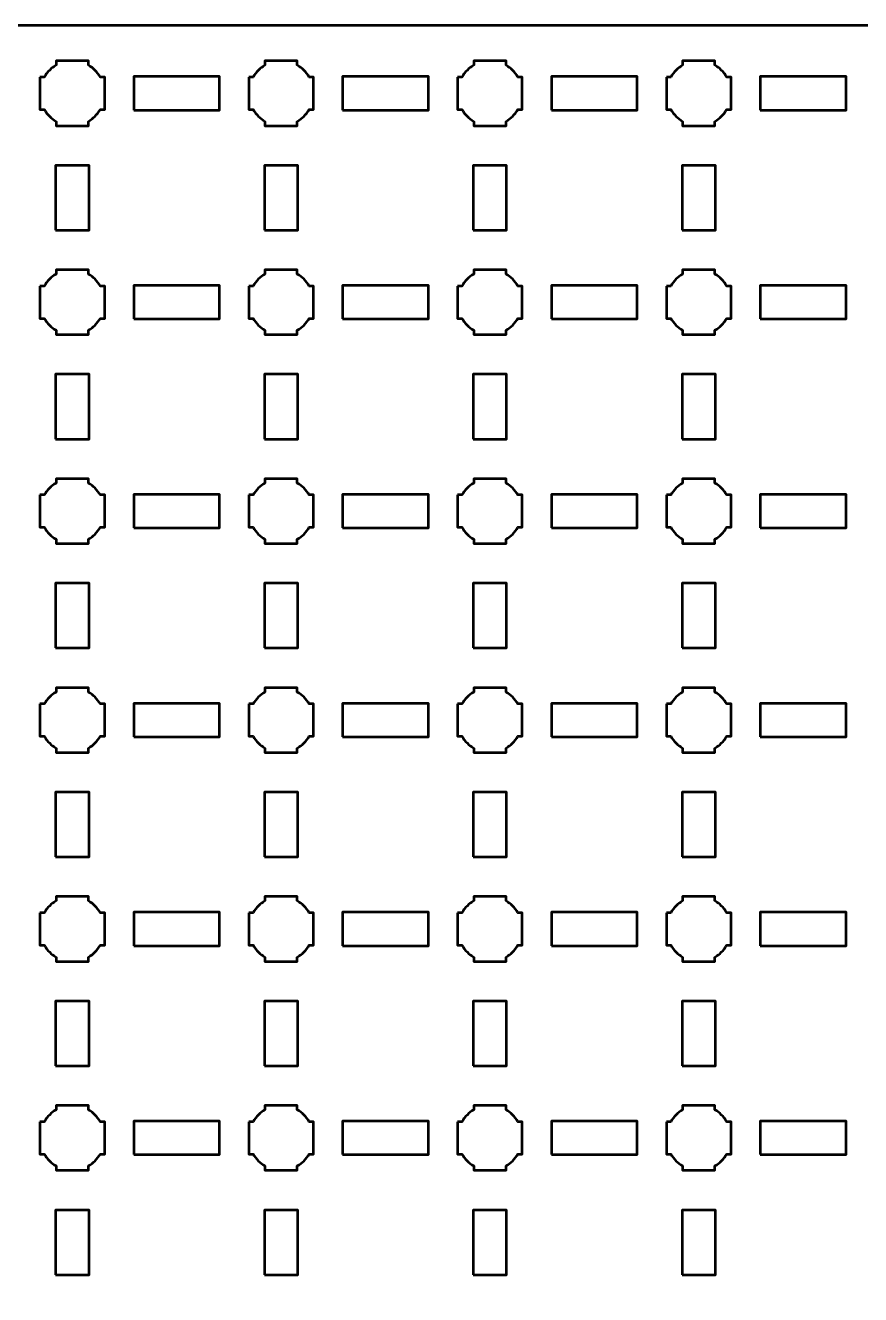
# Model space of a CAD drawing. Header units: centimetres. Extents: x -40.1 to 19.1, y -39.5 to 9.8.
# Drawn here: x -3.95 to 4.05, y -2.35 to 9.8 of the extents above; entities that cross this region are included whole.
import ezdxf

# ---------------------------------------------------------------- set-up
doc = ezdxf.new("R2010")
doc.units = ezdxf.units.CM
doc.header["$MEASUREMENT"] = 0
doc.layers.add('Layer 1', color=7, linetype='Continuous')

msp = doc.modelspace()

# ---------------------------------------------------------------- linework, layer by layer
at = {"layer": 'Layer 1', "color": 250, "lineweight": 53}
for points in [[(-2.91094, 8.99), (-2.08906, 8.99), (-2.08906, 9.31), (-2.91094, 9.31), (-2.91094, 8.99)], [(-0.91094, 8.99), (-0.08906, 8.99), (-0.08906, 9.31), (-0.91094, 9.31), (-0.91094, 8.99)], [(1.08906, 8.99), (1.91094, 8.99), (1.91094, 9.31), (1.08906, 9.31), (1.08906, 8.99)], [(3.08906, 8.99), (3.91094, 8.99), (3.91094, 9.31), (3.08906, 9.31), (3.08906, 8.99)], [(-3.66, 7.84), (-3.34, 7.84), (-3.34, 8.46), (-3.66, 8.46), (-3.66, 7.84)], [(-1.66, 7.84), (-1.34, 7.84), (-1.34, 8.46), (-1.66, 8.46), (-1.66, 7.84)], [(0.34, 7.84), (0.66, 7.84), (0.66, 8.46), (0.34, 8.46), (0.34, 7.84)], [(2.34, 7.84), (2.66, 7.84), (2.66, 8.46), (2.34, 8.46), (2.34, 7.84)], [(-2.91094, 6.99), (-2.08906, 6.99), (-2.08906, 7.31), (-2.91094, 7.31), (-2.91094, 6.99)], [(-0.91094, 6.99), (-0.08906, 6.99), (-0.08906, 7.31), (-0.91094, 7.31), (-0.91094, 6.99)], [(1.08906, 6.99), (1.91094, 6.99), (1.91094, 7.31), (1.08906, 7.31), (1.08906, 6.99)], [(3.08906, 6.99), (3.91094, 6.99), (3.91094, 7.31), (3.08906, 7.31), (3.08906, 6.99)], [(-3.66, 5.84), (-3.34, 5.84), (-3.34, 6.46), (-3.66, 6.46), (-3.66, 5.84)], [(-1.66, 5.84), (-1.34, 5.84), (-1.34, 6.46), (-1.66, 6.46), (-1.66, 5.84)], [(0.34, 5.84), (0.66, 5.84), (0.66, 6.46), (0.34, 6.46), (0.34, 5.84)], [(2.34, 5.84), (2.66, 5.84), (2.66, 6.46), (2.34, 6.46), (2.34, 5.84)], [(-2.91094, 4.99), (-2.08906, 4.99), (-2.08906, 5.31), (-2.91094, 5.31), (-2.91094, 4.99)], [(-0.91094, 4.99), (-0.08906, 4.99), (-0.08906, 5.31), (-0.91094, 5.31), (-0.91094, 4.99)], [(1.08906, 4.99), (1.91094, 4.99), (1.91094, 5.31), (1.08906, 5.31), (1.08906, 4.99)], [(3.08906, 4.99), (3.91094, 4.99), (3.91094, 5.31), (3.08906, 5.31), (3.08906, 4.99)], [(-3.66, 3.84), (-3.34, 3.84), (-3.34, 4.46), (-3.66, 4.46), (-3.66, 3.84)], [(-1.66, 3.84), (-1.34, 3.84), (-1.34, 4.46), (-1.66, 4.46), (-1.66, 3.84)], [(0.34, 3.84), (0.66, 3.84), (0.66, 4.46), (0.34, 4.46), (0.34, 3.84)], [(2.34, 3.84), (2.66, 3.84), (2.66, 4.46), (2.34, 4.46), (2.34, 3.84)], [(-2.91094, 2.99), (-2.08906, 2.99), (-2.08906, 3.31), (-2.91094, 3.31), (-2.91094, 2.99)], [(-0.91094, 2.99), (-0.08906, 2.99), (-0.08906, 3.31), (-0.91094, 3.31), (-0.91094, 2.99)], [(1.08906, 2.99), (1.91094, 2.99), (1.91094, 3.31), (1.08906, 3.31), (1.08906, 2.99)], [(3.08906, 2.99), (3.91094, 2.99), (3.91094, 3.31), (3.08906, 3.31), (3.08906, 2.99)], [(-3.66, 1.84), (-3.34, 1.84), (-3.34, 2.46), (-3.66, 2.46), (-3.66, 1.84)], [(-1.66, 1.84), (-1.34, 1.84), (-1.34, 2.46), (-1.66, 2.46), (-1.66, 1.84)], [(0.34, 1.84), (0.66, 1.84), (0.66, 2.46), (0.34, 2.46), (0.34, 1.84)], [(2.34, 1.84), (2.66, 1.84), (2.66, 2.46), (2.34, 2.46), (2.34, 1.84)], [(-2.91094, 0.99), (-2.08906, 0.99), (-2.08906, 1.31), (-2.91094, 1.31), (-2.91094, 0.99)], [(-0.91094, 0.99), (-0.08906, 0.99), (-0.08906, 1.31), (-0.91094, 1.31), (-0.91094, 0.99)], [(1.08906, 0.99), (1.91094, 0.99), (1.91094, 1.31), (1.08906, 1.31), (1.08906, 0.99)], [(3.08906, 0.99), (3.91094, 0.99), (3.91094, 1.31), (3.08906, 1.31), (3.08906, 0.99)], [(-3.66, -0.16), (-3.34, -0.16), (-3.34, 0.46), (-3.66, 0.46), (-3.66, -0.16)], [(-1.66, -0.16), (-1.34, -0.16), (-1.34, 0.46), (-1.66, 0.46), (-1.66, -0.16)], [(0.34, -0.16), (0.66, -0.16), (0.66, 0.46), (0.34, 0.46), (0.34, -0.16)], [(2.34, -0.16), (2.66, -0.16), (2.66, 0.46), (2.34, 0.46), (2.34, -0.16)], [(-2.91094, -1.01), (-2.08906, -1.01), (-2.08906, -0.69), (-2.91094, -0.69), (-2.91094, -1.01)], [(-0.91094, -1.01), (-0.08906, -1.01), (-0.08906, -0.69), (-0.91094, -0.69), (-0.91094, -1.01)], [(1.08906, -1.01), (1.91094, -1.01), (1.91094, -0.69), (1.08906, -0.69), (1.08906, -1.01)], [(3.08906, -1.01), (3.91094, -1.01), (3.91094, -0.69), (3.08906, -0.69), (3.08906, -1.01)], [(-3.66, -2.16), (-3.34, -2.16), (-3.34, -1.54), (-3.66, -1.54), (-3.66, -2.16)], [(-1.66, -2.16), (-1.34, -2.16), (-1.34, -1.54), (-1.66, -1.54), (-1.66, -2.16)], [(0.34, -2.16), (0.66, -2.16), (0.66, -1.54), (0.34, -1.54), (0.34, -2.16)], [(2.34, -2.16), (2.66, -2.16), (2.66, -1.54), (2.34, -1.54), (2.34, -2.16)]]:
    msp.add_lwpolyline(points, close=True, dxfattribs=at)
msp.add_open_spline([(-40.15, -39), (-40.15, -39), (-40.15, 9.3), (-40.15, 9.3), (-40.15, 9.3), (-40.15, 9.57609), (-39.92609, 9.8), (-39.65, 9.8), (-39.65, 9.8), (-39.65, 9.8), (18.65, 9.8), (18.65, 9.8), (18.65, 9.8), (18.92609, 9.8), (19.15, 9.57609), (19.15, 9.3), (19.15, 9.3), (19.15, 9.3), (19.15, -39), (19.15, -39), (19.15, -39), (19.15, -39.27609), (18.92609, -39.5), (18.65, -39.5), (18.65, -39.5), (18.65, -39.5), (-39.65, -39.5), (-39.65, -39.5), (-39.65, -39.5), (-39.92609, -39.5), (-40.15, -39.27609), (-40.15, -39)], degree=3, knots=[0, 0, 0, 0, 0.125, 0.125, 0.125, 0.125, 0.25, 0.25, 0.25, 0.25, 0.375, 0.375, 0.375, 0.375, 0.5, 0.5, 0.5, 0.5, 0.625, 0.625, 0.625, 0.625, 0.75, 0.75, 0.75, 0.75, 0.875, 0.875, 0.875, 0.875, 1, 1, 1, 1], dxfattribs=at)
at = {"layer": 'Layer 1', "lineweight": 53}
for points in [[(-3.81, 9.305), (-3.81, 9.305), (-3.76851, 9.305), (-3.76851, 9.305), (-3.76851, 9.305), (-3.74128, 9.35205), (-3.70205, 9.39128), (-3.655, 9.41851), (-3.655, 9.41851), (-3.655, 9.41851), (-3.655, 9.46), (-3.655, 9.46), (-3.655, 9.46), (-3.655, 9.46), (-3.5, 9.46), (-3.5, 9.46), (-3.5, 9.46), (-3.5, 9.46), (-3.345, 9.46), (-3.345, 9.46), (-3.345, 9.46), (-3.345, 9.46), (-3.345, 9.41851), (-3.345, 9.41851), (-3.345, 9.41851), (-3.29795, 9.39128), (-3.25872, 9.35205), (-3.23149, 9.305), (-3.23149, 9.305), (-3.23149, 9.305), (-3.19, 9.305), (-3.19, 9.305), (-3.19, 9.305), (-3.19, 9.305), (-3.19, 9.15), (-3.19, 9.15), (-3.19, 9.15), (-3.19, 9.15), (-3.19, 8.995), (-3.19, 8.995), (-3.19, 8.995), (-3.19, 8.995), (-3.23149, 8.995), (-3.23149, 8.995), (-3.23149, 8.995), (-3.25872, 8.94795), (-3.29795, 8.90872), (-3.345, 8.88149), (-3.345, 8.88149), (-3.345, 8.88149), (-3.345, 8.84), (-3.345, 8.84), (-3.345, 8.84), (-3.345, 8.84), (-3.5, 8.84), (-3.5, 8.84), (-3.5, 8.84), (-3.5, 8.84), (-3.655, 8.84), (-3.655, 8.84), (-3.655, 8.84), (-3.655, 8.84), (-3.655, 8.88149), (-3.655, 8.88149), (-3.655, 8.88149), (-3.70205, 8.90872), (-3.74128, 8.94795), (-3.76851, 8.995), (-3.76851, 8.995), (-3.76851, 8.995), (-3.81, 8.995), (-3.81, 8.995), (-3.81, 8.995), (-3.81, 8.995), (-3.81, 9.15), (-3.81, 9.15), (-3.81, 9.15), (-3.81, 9.15), (-3.81, 9.305), (-3.81, 9.305)], [(-1.81, 9.305), (-1.81, 9.305), (-1.76851, 9.305), (-1.76851, 9.305), (-1.76851, 9.305), (-1.74128, 9.35205), (-1.70205, 9.39128), (-1.655, 9.41851), (-1.655, 9.41851), (-1.655, 9.41851), (-1.655, 9.46), (-1.655, 9.46), (-1.655, 9.46), (-1.655, 9.46), (-1.5, 9.46), (-1.5, 9.46), (-1.5, 9.46), (-1.5, 9.46), (-1.345, 9.46), (-1.345, 9.46), (-1.345, 9.46), (-1.345, 9.46), (-1.345, 9.41851), (-1.345, 9.41851), (-1.345, 9.41851), (-1.29795, 9.39128), (-1.25872, 9.35205), (-1.23149, 9.305), (-1.23149, 9.305), (-1.23149, 9.305), (-1.19, 9.305), (-1.19, 9.305), (-1.19, 9.305), (-1.19, 9.305), (-1.19, 9.15), (-1.19, 9.15), (-1.19, 9.15), (-1.19, 9.15), (-1.19, 8.995), (-1.19, 8.995), (-1.19, 8.995), (-1.19, 8.995), (-1.23149, 8.995), (-1.23149, 8.995), (-1.23149, 8.995), (-1.25872, 8.94795), (-1.29795, 8.90872), (-1.345, 8.88149), (-1.345, 8.88149), (-1.345, 8.88149), (-1.345, 8.84), (-1.345, 8.84), (-1.345, 8.84), (-1.345, 8.84), (-1.5, 8.84), (-1.5, 8.84), (-1.5, 8.84), (-1.5, 8.84), (-1.655, 8.84), (-1.655, 8.84), (-1.655, 8.84), (-1.655, 8.84), (-1.655, 8.88149), (-1.655, 8.88149), (-1.655, 8.88149), (-1.70205, 8.90872), (-1.74128, 8.94795), (-1.76851, 8.995), (-1.76851, 8.995), (-1.76851, 8.995), (-1.81, 8.995), (-1.81, 8.995), (-1.81, 8.995), (-1.81, 8.995), (-1.81, 9.15), (-1.81, 9.15), (-1.81, 9.15), (-1.81, 9.15), (-1.81, 9.305), (-1.81, 9.305)], [(0.19, 9.305), (0.19, 9.305), (0.23149, 9.305), (0.23149, 9.305), (0.23149, 9.305), (0.25872, 9.35205), (0.29795, 9.39128), (0.345, 9.41851), (0.345, 9.41851), (0.345, 9.41851), (0.345, 9.46), (0.345, 9.46), (0.345, 9.46), (0.345, 9.46), (0.5, 9.46), (0.5, 9.46), (0.5, 9.46), (0.5, 9.46), (0.655, 9.46), (0.655, 9.46), (0.655, 9.46), (0.655, 9.46), (0.655, 9.41851), (0.655, 9.41851), (0.655, 9.41851), (0.70205, 9.39128), (0.74128, 9.35205), (0.76851, 9.305), (0.76851, 9.305), (0.76851, 9.305), (0.81, 9.305), (0.81, 9.305), (0.81, 9.305), (0.81, 9.305), (0.81, 9.15), (0.81, 9.15), (0.81, 9.15), (0.81, 9.15), (0.81, 8.995), (0.81, 8.995), (0.81, 8.995), (0.81, 8.995), (0.76851, 8.995), (0.76851, 8.995), (0.76851, 8.995), (0.74128, 8.94795), (0.70205, 8.90872), (0.655, 8.88149), (0.655, 8.88149), (0.655, 8.88149), (0.655, 8.84), (0.655, 8.84), (0.655, 8.84), (0.655, 8.84), (0.5, 8.84), (0.5, 8.84), (0.5, 8.84), (0.5, 8.84), (0.345, 8.84), (0.345, 8.84), (0.345, 8.84), (0.345, 8.84), (0.345, 8.88149), (0.345, 8.88149), (0.345, 8.88149), (0.29795, 8.90872), (0.25872, 8.94795), (0.23149, 8.995), (0.23149, 8.995), (0.23149, 8.995), (0.19, 8.995), (0.19, 8.995), (0.19, 8.995), (0.19, 8.995), (0.19, 9.15), (0.19, 9.15), (0.19, 9.15), (0.19, 9.15), (0.19, 9.305), (0.19, 9.305)], [(2.19, 9.305), (2.19, 9.305), (2.23149, 9.305), (2.23149, 9.305), (2.23149, 9.305), (2.25872, 9.35205), (2.29795, 9.39128), (2.345, 9.41851), (2.345, 9.41851), (2.345, 9.41851), (2.345, 9.46), (2.345, 9.46), (2.345, 9.46), (2.345, 9.46), (2.5, 9.46), (2.5, 9.46), (2.5, 9.46), (2.5, 9.46), (2.655, 9.46), (2.655, 9.46), (2.655, 9.46), (2.655, 9.46), (2.655, 9.41851), (2.655, 9.41851), (2.655, 9.41851), (2.70205, 9.39128), (2.74128, 9.35205), (2.76851, 9.305), (2.76851, 9.305), (2.76851, 9.305), (2.81, 9.305), (2.81, 9.305), (2.81, 9.305), (2.81, 9.305), (2.81, 9.15), (2.81, 9.15), (2.81, 9.15), (2.81, 9.15), (2.81, 8.995), (2.81, 8.995), (2.81, 8.995), (2.81, 8.995), (2.76851, 8.995), (2.76851, 8.995), (2.76851, 8.995), (2.74128, 8.94795), (2.70205, 8.90872), (2.655, 8.88149), (2.655, 8.88149), (2.655, 8.88149), (2.655, 8.84), (2.655, 8.84), (2.655, 8.84), (2.655, 8.84), (2.5, 8.84), (2.5, 8.84), (2.5, 8.84), (2.5, 8.84), (2.345, 8.84), (2.345, 8.84), (2.345, 8.84), (2.345, 8.84), (2.345, 8.88149), (2.345, 8.88149), (2.345, 8.88149), (2.29795, 8.90872), (2.25872, 8.94795), (2.23149, 8.995), (2.23149, 8.995), (2.23149, 8.995), (2.19, 8.995), (2.19, 8.995), (2.19, 8.995), (2.19, 8.995), (2.19, 9.15), (2.19, 9.15), (2.19, 9.15), (2.19, 9.15), (2.19, 9.305), (2.19, 9.305)], [(-3.81, 7.305), (-3.81, 7.305), (-3.76851, 7.305), (-3.76851, 7.305), (-3.76851, 7.305), (-3.74128, 7.35205), (-3.70205, 7.39128), (-3.655, 7.41851), (-3.655, 7.41851), (-3.655, 7.41851), (-3.655, 7.46), (-3.655, 7.46), (-3.655, 7.46), (-3.655, 7.46), (-3.5, 7.46), (-3.5, 7.46), (-3.5, 7.46), (-3.5, 7.46), (-3.345, 7.46), (-3.345, 7.46), (-3.345, 7.46), (-3.345, 7.46), (-3.345, 7.41851), (-3.345, 7.41851), (-3.345, 7.41851), (-3.29795, 7.39128), (-3.25872, 7.35205), (-3.23149, 7.305), (-3.23149, 7.305), (-3.23149, 7.305), (-3.19, 7.305), (-3.19, 7.305), (-3.19, 7.305), (-3.19, 7.305), (-3.19, 7.15), (-3.19, 7.15), (-3.19, 7.15), (-3.19, 7.15), (-3.19, 6.995), (-3.19, 6.995), (-3.19, 6.995), (-3.19, 6.995), (-3.23149, 6.995), (-3.23149, 6.995), (-3.23149, 6.995), (-3.25872, 6.94795), (-3.29795, 6.90872), (-3.345, 6.88149), (-3.345, 6.88149), (-3.345, 6.88149), (-3.345, 6.84), (-3.345, 6.84), (-3.345, 6.84), (-3.345, 6.84), (-3.5, 6.84), (-3.5, 6.84), (-3.5, 6.84), (-3.5, 6.84), (-3.655, 6.84), (-3.655, 6.84), (-3.655, 6.84), (-3.655, 6.84), (-3.655, 6.88149), (-3.655, 6.88149), (-3.655, 6.88149), (-3.70205, 6.90872), (-3.74128, 6.94795), (-3.76851, 6.995), (-3.76851, 6.995), (-3.76851, 6.995), (-3.81, 6.995), (-3.81, 6.995), (-3.81, 6.995), (-3.81, 6.995), (-3.81, 7.15), (-3.81, 7.15), (-3.81, 7.15), (-3.81, 7.15), (-3.81, 7.305), (-3.81, 7.305)], [(-1.81, 7.305), (-1.81, 7.305), (-1.76851, 7.305), (-1.76851, 7.305), (-1.76851, 7.305), (-1.74128, 7.35205), (-1.70205, 7.39128), (-1.655, 7.41851), (-1.655, 7.41851), (-1.655, 7.41851), (-1.655, 7.46), (-1.655, 7.46), (-1.655, 7.46), (-1.655, 7.46), (-1.5, 7.46), (-1.5, 7.46), (-1.5, 7.46), (-1.5, 7.46), (-1.345, 7.46), (-1.345, 7.46), (-1.345, 7.46), (-1.345, 7.46), (-1.345, 7.41851), (-1.345, 7.41851), (-1.345, 7.41851), (-1.29795, 7.39128), (-1.25872, 7.35205), (-1.23149, 7.305), (-1.23149, 7.305), (-1.23149, 7.305), (-1.19, 7.305), (-1.19, 7.305), (-1.19, 7.305), (-1.19, 7.305), (-1.19, 7.15), (-1.19, 7.15), (-1.19, 7.15), (-1.19, 7.15), (-1.19, 6.995), (-1.19, 6.995), (-1.19, 6.995), (-1.19, 6.995), (-1.23149, 6.995), (-1.23149, 6.995), (-1.23149, 6.995), (-1.25872, 6.94795), (-1.29795, 6.90872), (-1.345, 6.88149), (-1.345, 6.88149), (-1.345, 6.88149), (-1.345, 6.84), (-1.345, 6.84), (-1.345, 6.84), (-1.345, 6.84), (-1.5, 6.84), (-1.5, 6.84), (-1.5, 6.84), (-1.5, 6.84), (-1.655, 6.84), (-1.655, 6.84), (-1.655, 6.84), (-1.655, 6.84), (-1.655, 6.88149), (-1.655, 6.88149), (-1.655, 6.88149), (-1.70205, 6.90872), (-1.74128, 6.94795), (-1.76851, 6.995), (-1.76851, 6.995), (-1.76851, 6.995), (-1.81, 6.995), (-1.81, 6.995), (-1.81, 6.995), (-1.81, 6.995), (-1.81, 7.15), (-1.81, 7.15), (-1.81, 7.15), (-1.81, 7.15), (-1.81, 7.305), (-1.81, 7.305)], [(0.19, 7.305), (0.19, 7.305), (0.23149, 7.305), (0.23149, 7.305), (0.23149, 7.305), (0.25872, 7.35205), (0.29795, 7.39128), (0.345, 7.41851), (0.345, 7.41851), (0.345, 7.41851), (0.345, 7.46), (0.345, 7.46), (0.345, 7.46), (0.345, 7.46), (0.5, 7.46), (0.5, 7.46), (0.5, 7.46), (0.5, 7.46), (0.655, 7.46), (0.655, 7.46), (0.655, 7.46), (0.655, 7.46), (0.655, 7.41851), (0.655, 7.41851), (0.655, 7.41851), (0.70205, 7.39128), (0.74128, 7.35205), (0.76851, 7.305), (0.76851, 7.305), (0.76851, 7.305), (0.81, 7.305), (0.81, 7.305), (0.81, 7.305), (0.81, 7.305), (0.81, 7.15), (0.81, 7.15), (0.81, 7.15), (0.81, 7.15), (0.81, 6.995), (0.81, 6.995), (0.81, 6.995), (0.81, 6.995), (0.76851, 6.995), (0.76851, 6.995), (0.76851, 6.995), (0.74128, 6.94795), (0.70205, 6.90872), (0.655, 6.88149), (0.655, 6.88149), (0.655, 6.88149), (0.655, 6.84), (0.655, 6.84), (0.655, 6.84), (0.655, 6.84), (0.5, 6.84), (0.5, 6.84), (0.5, 6.84), (0.5, 6.84), (0.345, 6.84), (0.345, 6.84), (0.345, 6.84), (0.345, 6.84), (0.345, 6.88149), (0.345, 6.88149), (0.345, 6.88149), (0.29795, 6.90872), (0.25872, 6.94795), (0.23149, 6.995), (0.23149, 6.995), (0.23149, 6.995), (0.19, 6.995), (0.19, 6.995), (0.19, 6.995), (0.19, 6.995), (0.19, 7.15), (0.19, 7.15), (0.19, 7.15), (0.19, 7.15), (0.19, 7.305), (0.19, 7.305)], [(2.19, 7.305), (2.19, 7.305), (2.23149, 7.305), (2.23149, 7.305), (2.23149, 7.305), (2.25872, 7.35205), (2.29795, 7.39128), (2.345, 7.41851), (2.345, 7.41851), (2.345, 7.41851), (2.345, 7.46), (2.345, 7.46), (2.345, 7.46), (2.345, 7.46), (2.5, 7.46), (2.5, 7.46), (2.5, 7.46), (2.5, 7.46), (2.655, 7.46), (2.655, 7.46), (2.655, 7.46), (2.655, 7.46), (2.655, 7.41851), (2.655, 7.41851), (2.655, 7.41851), (2.70205, 7.39128), (2.74128, 7.35205), (2.76851, 7.305), (2.76851, 7.305), (2.76851, 7.305), (2.81, 7.305), (2.81, 7.305), (2.81, 7.305), (2.81, 7.305), (2.81, 7.15), (2.81, 7.15), (2.81, 7.15), (2.81, 7.15), (2.81, 6.995), (2.81, 6.995), (2.81, 6.995), (2.81, 6.995), (2.76851, 6.995), (2.76851, 6.995), (2.76851, 6.995), (2.74128, 6.94795), (2.70205, 6.90872), (2.655, 6.88149), (2.655, 6.88149), (2.655, 6.88149), (2.655, 6.84), (2.655, 6.84), (2.655, 6.84), (2.655, 6.84), (2.5, 6.84), (2.5, 6.84), (2.5, 6.84), (2.5, 6.84), (2.345, 6.84), (2.345, 6.84), (2.345, 6.84), (2.345, 6.84), (2.345, 6.88149), (2.345, 6.88149), (2.345, 6.88149), (2.29795, 6.90872), (2.25872, 6.94795), (2.23149, 6.995), (2.23149, 6.995), (2.23149, 6.995), (2.19, 6.995), (2.19, 6.995), (2.19, 6.995), (2.19, 6.995), (2.19, 7.15), (2.19, 7.15), (2.19, 7.15), (2.19, 7.15), (2.19, 7.305), (2.19, 7.305)], [(-3.81, 5.305), (-3.81, 5.305), (-3.76851, 5.305), (-3.76851, 5.305), (-3.76851, 5.305), (-3.74128, 5.35205), (-3.70205, 5.39128), (-3.655, 5.41851), (-3.655, 5.41851), (-3.655, 5.41851), (-3.655, 5.46), (-3.655, 5.46), (-3.655, 5.46), (-3.655, 5.46), (-3.5, 5.46), (-3.5, 5.46), (-3.5, 5.46), (-3.5, 5.46), (-3.345, 5.46), (-3.345, 5.46), (-3.345, 5.46), (-3.345, 5.46), (-3.345, 5.41851), (-3.345, 5.41851), (-3.345, 5.41851), (-3.29795, 5.39128), (-3.25872, 5.35205), (-3.23149, 5.305), (-3.23149, 5.305), (-3.23149, 5.305), (-3.19, 5.305), (-3.19, 5.305), (-3.19, 5.305), (-3.19, 5.305), (-3.19, 5.15), (-3.19, 5.15), (-3.19, 5.15), (-3.19, 5.15), (-3.19, 4.995), (-3.19, 4.995), (-3.19, 4.995), (-3.19, 4.995), (-3.23149, 4.995), (-3.23149, 4.995), (-3.23149, 4.995), (-3.25872, 4.94795), (-3.29795, 4.90872), (-3.345, 4.88149), (-3.345, 4.88149), (-3.345, 4.88149), (-3.345, 4.84), (-3.345, 4.84), (-3.345, 4.84), (-3.345, 4.84), (-3.5, 4.84), (-3.5, 4.84), (-3.5, 4.84), (-3.5, 4.84), (-3.655, 4.84), (-3.655, 4.84), (-3.655, 4.84), (-3.655, 4.84), (-3.655, 4.88149), (-3.655, 4.88149), (-3.655, 4.88149), (-3.70205, 4.90872), (-3.74128, 4.94795), (-3.76851, 4.995), (-3.76851, 4.995), (-3.76851, 4.995), (-3.81, 4.995), (-3.81, 4.995), (-3.81, 4.995), (-3.81, 4.995), (-3.81, 5.15), (-3.81, 5.15), (-3.81, 5.15), (-3.81, 5.15), (-3.81, 5.305), (-3.81, 5.305)], [(-1.81, 5.305), (-1.81, 5.305), (-1.76851, 5.305), (-1.76851, 5.305), (-1.76851, 5.305), (-1.74128, 5.35205), (-1.70205, 5.39128), (-1.655, 5.41851), (-1.655, 5.41851), (-1.655, 5.41851), (-1.655, 5.46), (-1.655, 5.46), (-1.655, 5.46), (-1.655, 5.46), (-1.5, 5.46), (-1.5, 5.46), (-1.5, 5.46), (-1.5, 5.46), (-1.345, 5.46), (-1.345, 5.46), (-1.345, 5.46), (-1.345, 5.46), (-1.345, 5.41851), (-1.345, 5.41851), (-1.345, 5.41851), (-1.29795, 5.39128), (-1.25872, 5.35205), (-1.23149, 5.305), (-1.23149, 5.305), (-1.23149, 5.305), (-1.19, 5.305), (-1.19, 5.305), (-1.19, 5.305), (-1.19, 5.305), (-1.19, 5.15), (-1.19, 5.15), (-1.19, 5.15), (-1.19, 5.15), (-1.19, 4.995), (-1.19, 4.995), (-1.19, 4.995), (-1.19, 4.995), (-1.23149, 4.995), (-1.23149, 4.995), (-1.23149, 4.995), (-1.25872, 4.94795), (-1.29795, 4.90872), (-1.345, 4.88149), (-1.345, 4.88149), (-1.345, 4.88149), (-1.345, 4.84), (-1.345, 4.84), (-1.345, 4.84), (-1.345, 4.84), (-1.5, 4.84), (-1.5, 4.84), (-1.5, 4.84), (-1.5, 4.84), (-1.655, 4.84), (-1.655, 4.84), (-1.655, 4.84), (-1.655, 4.84), (-1.655, 4.88149), (-1.655, 4.88149), (-1.655, 4.88149), (-1.70205, 4.90872), (-1.74128, 4.94795), (-1.76851, 4.995), (-1.76851, 4.995), (-1.76851, 4.995), (-1.81, 4.995), (-1.81, 4.995), (-1.81, 4.995), (-1.81, 4.995), (-1.81, 5.15), (-1.81, 5.15), (-1.81, 5.15), (-1.81, 5.15), (-1.81, 5.305), (-1.81, 5.305)], [(0.19, 5.305), (0.19, 5.305), (0.23149, 5.305), (0.23149, 5.305), (0.23149, 5.305), (0.25872, 5.35205), (0.29795, 5.39128), (0.345, 5.41851), (0.345, 5.41851), (0.345, 5.41851), (0.345, 5.46), (0.345, 5.46), (0.345, 5.46), (0.345, 5.46), (0.5, 5.46), (0.5, 5.46), (0.5, 5.46), (0.5, 5.46), (0.655, 5.46), (0.655, 5.46), (0.655, 5.46), (0.655, 5.46), (0.655, 5.41851), (0.655, 5.41851), (0.655, 5.41851), (0.70205, 5.39128), (0.74128, 5.35205), (0.76851, 5.305), (0.76851, 5.305), (0.76851, 5.305), (0.81, 5.305), (0.81, 5.305), (0.81, 5.305), (0.81, 5.305), (0.81, 5.15), (0.81, 5.15), (0.81, 5.15), (0.81, 5.15), (0.81, 4.995), (0.81, 4.995), (0.81, 4.995), (0.81, 4.995), (0.76851, 4.995), (0.76851, 4.995), (0.76851, 4.995), (0.74128, 4.94795), (0.70205, 4.90872), (0.655, 4.88149), (0.655, 4.88149), (0.655, 4.88149), (0.655, 4.84), (0.655, 4.84), (0.655, 4.84), (0.655, 4.84), (0.5, 4.84), (0.5, 4.84), (0.5, 4.84), (0.5, 4.84), (0.345, 4.84), (0.345, 4.84), (0.345, 4.84), (0.345, 4.84), (0.345, 4.88149), (0.345, 4.88149), (0.345, 4.88149), (0.29795, 4.90872), (0.25872, 4.94795), (0.23149, 4.995), (0.23149, 4.995), (0.23149, 4.995), (0.19, 4.995), (0.19, 4.995), (0.19, 4.995), (0.19, 4.995), (0.19, 5.15), (0.19, 5.15), (0.19, 5.15), (0.19, 5.15), (0.19, 5.305), (0.19, 5.305)], [(2.19, 5.305), (2.19, 5.305), (2.23149, 5.305), (2.23149, 5.305), (2.23149, 5.305), (2.25872, 5.35205), (2.29795, 5.39128), (2.345, 5.41851), (2.345, 5.41851), (2.345, 5.41851), (2.345, 5.46), (2.345, 5.46), (2.345, 5.46), (2.345, 5.46), (2.5, 5.46), (2.5, 5.46), (2.5, 5.46), (2.5, 5.46), (2.655, 5.46), (2.655, 5.46), (2.655, 5.46), (2.655, 5.46), (2.655, 5.41851), (2.655, 5.41851), (2.655, 5.41851), (2.70205, 5.39128), (2.74128, 5.35205), (2.76851, 5.305), (2.76851, 5.305), (2.76851, 5.305), (2.81, 5.305), (2.81, 5.305), (2.81, 5.305), (2.81, 5.305), (2.81, 5.15), (2.81, 5.15), (2.81, 5.15), (2.81, 5.15), (2.81, 4.995), (2.81, 4.995), (2.81, 4.995), (2.81, 4.995), (2.76851, 4.995), (2.76851, 4.995), (2.76851, 4.995), (2.74128, 4.94795), (2.70205, 4.90872), (2.655, 4.88149), (2.655, 4.88149), (2.655, 4.88149), (2.655, 4.84), (2.655, 4.84), (2.655, 4.84), (2.655, 4.84), (2.5, 4.84), (2.5, 4.84), (2.5, 4.84), (2.5, 4.84), (2.345, 4.84), (2.345, 4.84), (2.345, 4.84), (2.345, 4.84), (2.345, 4.88149), (2.345, 4.88149), (2.345, 4.88149), (2.29795, 4.90872), (2.25872, 4.94795), (2.23149, 4.995), (2.23149, 4.995), (2.23149, 4.995), (2.19, 4.995), (2.19, 4.995), (2.19, 4.995), (2.19, 4.995), (2.19, 5.15), (2.19, 5.15), (2.19, 5.15), (2.19, 5.15), (2.19, 5.305), (2.19, 5.305)], [(-3.81, 3.305), (-3.81, 3.305), (-3.76851, 3.305), (-3.76851, 3.305), (-3.76851, 3.305), (-3.74128, 3.35205), (-3.70205, 3.39128), (-3.655, 3.41851), (-3.655, 3.41851), (-3.655, 3.41851), (-3.655, 3.46), (-3.655, 3.46), (-3.655, 3.46), (-3.655, 3.46), (-3.5, 3.46), (-3.5, 3.46), (-3.5, 3.46), (-3.5, 3.46), (-3.345, 3.46), (-3.345, 3.46), (-3.345, 3.46), (-3.345, 3.46), (-3.345, 3.41851), (-3.345, 3.41851), (-3.345, 3.41851), (-3.29795, 3.39128), (-3.25872, 3.35205), (-3.23149, 3.305), (-3.23149, 3.305), (-3.23149, 3.305), (-3.19, 3.305), (-3.19, 3.305), (-3.19, 3.305), (-3.19, 3.305), (-3.19, 3.15), (-3.19, 3.15), (-3.19, 3.15), (-3.19, 3.15), (-3.19, 2.995), (-3.19, 2.995), (-3.19, 2.995), (-3.19, 2.995), (-3.23149, 2.995), (-3.23149, 2.995), (-3.23149, 2.995), (-3.25872, 2.94795), (-3.29795, 2.90872), (-3.345, 2.88149), (-3.345, 2.88149), (-3.345, 2.88149), (-3.345, 2.84), (-3.345, 2.84), (-3.345, 2.84), (-3.345, 2.84), (-3.5, 2.84), (-3.5, 2.84), (-3.5, 2.84), (-3.5, 2.84), (-3.655, 2.84), (-3.655, 2.84), (-3.655, 2.84), (-3.655, 2.84), (-3.655, 2.88149), (-3.655, 2.88149), (-3.655, 2.88149), (-3.70205, 2.90872), (-3.74128, 2.94795), (-3.76851, 2.995), (-3.76851, 2.995), (-3.76851, 2.995), (-3.81, 2.995), (-3.81, 2.995), (-3.81, 2.995), (-3.81, 2.995), (-3.81, 3.15), (-3.81, 3.15), (-3.81, 3.15), (-3.81, 3.15), (-3.81, 3.305), (-3.81, 3.305)], [(-1.81, 3.305), (-1.81, 3.305), (-1.76851, 3.305), (-1.76851, 3.305), (-1.76851, 3.305), (-1.74128, 3.35205), (-1.70205, 3.39128), (-1.655, 3.41851), (-1.655, 3.41851), (-1.655, 3.41851), (-1.655, 3.46), (-1.655, 3.46), (-1.655, 3.46), (-1.655, 3.46), (-1.5, 3.46), (-1.5, 3.46), (-1.5, 3.46), (-1.5, 3.46), (-1.345, 3.46), (-1.345, 3.46), (-1.345, 3.46), (-1.345, 3.46), (-1.345, 3.41851), (-1.345, 3.41851), (-1.345, 3.41851), (-1.29795, 3.39128), (-1.25872, 3.35205), (-1.23149, 3.305), (-1.23149, 3.305), (-1.23149, 3.305), (-1.19, 3.305), (-1.19, 3.305), (-1.19, 3.305), (-1.19, 3.305), (-1.19, 3.15), (-1.19, 3.15), (-1.19, 3.15), (-1.19, 3.15), (-1.19, 2.995), (-1.19, 2.995), (-1.19, 2.995), (-1.19, 2.995), (-1.23149, 2.995), (-1.23149, 2.995), (-1.23149, 2.995), (-1.25872, 2.94795), (-1.29795, 2.90872), (-1.345, 2.88149), (-1.345, 2.88149), (-1.345, 2.88149), (-1.345, 2.84), (-1.345, 2.84), (-1.345, 2.84), (-1.345, 2.84), (-1.5, 2.84), (-1.5, 2.84), (-1.5, 2.84), (-1.5, 2.84), (-1.655, 2.84), (-1.655, 2.84), (-1.655, 2.84), (-1.655, 2.84), (-1.655, 2.88149), (-1.655, 2.88149), (-1.655, 2.88149), (-1.70205, 2.90872), (-1.74128, 2.94795), (-1.76851, 2.995), (-1.76851, 2.995), (-1.76851, 2.995), (-1.81, 2.995), (-1.81, 2.995), (-1.81, 2.995), (-1.81, 2.995), (-1.81, 3.15), (-1.81, 3.15), (-1.81, 3.15), (-1.81, 3.15), (-1.81, 3.305), (-1.81, 3.305)], [(0.19, 3.305), (0.19, 3.305), (0.23149, 3.305), (0.23149, 3.305), (0.23149, 3.305), (0.25872, 3.35205), (0.29795, 3.39128), (0.345, 3.41851), (0.345, 3.41851), (0.345, 3.41851), (0.345, 3.46), (0.345, 3.46), (0.345, 3.46), (0.345, 3.46), (0.5, 3.46), (0.5, 3.46), (0.5, 3.46), (0.5, 3.46), (0.655, 3.46), (0.655, 3.46), (0.655, 3.46), (0.655, 3.46), (0.655, 3.41851), (0.655, 3.41851), (0.655, 3.41851), (0.70205, 3.39128), (0.74128, 3.35205), (0.76851, 3.305), (0.76851, 3.305), (0.76851, 3.305), (0.81, 3.305), (0.81, 3.305), (0.81, 3.305), (0.81, 3.305), (0.81, 3.15), (0.81, 3.15), (0.81, 3.15), (0.81, 3.15), (0.81, 2.995), (0.81, 2.995), (0.81, 2.995), (0.81, 2.995), (0.76851, 2.995), (0.76851, 2.995), (0.76851, 2.995), (0.74128, 2.94795), (0.70205, 2.90872), (0.655, 2.88149), (0.655, 2.88149), (0.655, 2.88149), (0.655, 2.84), (0.655, 2.84), (0.655, 2.84), (0.655, 2.84), (0.5, 2.84), (0.5, 2.84), (0.5, 2.84), (0.5, 2.84), (0.345, 2.84), (0.345, 2.84), (0.345, 2.84), (0.345, 2.84), (0.345, 2.88149), (0.345, 2.88149), (0.345, 2.88149), (0.29795, 2.90872), (0.25872, 2.94795), (0.23149, 2.995), (0.23149, 2.995), (0.23149, 2.995), (0.19, 2.995), (0.19, 2.995), (0.19, 2.995), (0.19, 2.995), (0.19, 3.15), (0.19, 3.15), (0.19, 3.15), (0.19, 3.15), (0.19, 3.305), (0.19, 3.305)], [(2.19, 3.305), (2.19, 3.305), (2.23149, 3.305), (2.23149, 3.305), (2.23149, 3.305), (2.25872, 3.35205), (2.29795, 3.39128), (2.345, 3.41851), (2.345, 3.41851), (2.345, 3.41851), (2.345, 3.46), (2.345, 3.46), (2.345, 3.46), (2.345, 3.46), (2.5, 3.46), (2.5, 3.46), (2.5, 3.46), (2.5, 3.46), (2.655, 3.46), (2.655, 3.46), (2.655, 3.46), (2.655, 3.46), (2.655, 3.41851), (2.655, 3.41851), (2.655, 3.41851), (2.70205, 3.39128), (2.74128, 3.35205), (2.76851, 3.305), (2.76851, 3.305), (2.76851, 3.305), (2.81, 3.305), (2.81, 3.305), (2.81, 3.305), (2.81, 3.305), (2.81, 3.15), (2.81, 3.15), (2.81, 3.15), (2.81, 3.15), (2.81, 2.995), (2.81, 2.995), (2.81, 2.995), (2.81, 2.995), (2.76851, 2.995), (2.76851, 2.995), (2.76851, 2.995), (2.74128, 2.94795), (2.70205, 2.90872), (2.655, 2.88149), (2.655, 2.88149), (2.655, 2.88149), (2.655, 2.84), (2.655, 2.84), (2.655, 2.84), (2.655, 2.84), (2.5, 2.84), (2.5, 2.84), (2.5, 2.84), (2.5, 2.84), (2.345, 2.84), (2.345, 2.84), (2.345, 2.84), (2.345, 2.84), (2.345, 2.88149), (2.345, 2.88149), (2.345, 2.88149), (2.29795, 2.90872), (2.25872, 2.94795), (2.23149, 2.995), (2.23149, 2.995), (2.23149, 2.995), (2.19, 2.995), (2.19, 2.995), (2.19, 2.995), (2.19, 2.995), (2.19, 3.15), (2.19, 3.15), (2.19, 3.15), (2.19, 3.15), (2.19, 3.305), (2.19, 3.305)], [(-3.81, 1.305), (-3.81, 1.305), (-3.76851, 1.305), (-3.76851, 1.305), (-3.76851, 1.305), (-3.74128, 1.35205), (-3.70205, 1.39128), (-3.655, 1.41851), (-3.655, 1.41851), (-3.655, 1.41851), (-3.655, 1.46), (-3.655, 1.46), (-3.655, 1.46), (-3.655, 1.46), (-3.5, 1.46), (-3.5, 1.46), (-3.5, 1.46), (-3.5, 1.46), (-3.345, 1.46), (-3.345, 1.46), (-3.345, 1.46), (-3.345, 1.46), (-3.345, 1.41851), (-3.345, 1.41851), (-3.345, 1.41851), (-3.29795, 1.39128), (-3.25872, 1.35205), (-3.23149, 1.305), (-3.23149, 1.305), (-3.23149, 1.305), (-3.19, 1.305), (-3.19, 1.305), (-3.19, 1.305), (-3.19, 1.305), (-3.19, 1.15), (-3.19, 1.15), (-3.19, 1.15), (-3.19, 1.15), (-3.19, 0.995), (-3.19, 0.995), (-3.19, 0.995), (-3.19, 0.995), (-3.23149, 0.995), (-3.23149, 0.995), (-3.23149, 0.995), (-3.25872, 0.94795), (-3.29795, 0.90872), (-3.345, 0.88149), (-3.345, 0.88149), (-3.345, 0.88149), (-3.345, 0.84), (-3.345, 0.84), (-3.345, 0.84), (-3.345, 0.84), (-3.5, 0.84), (-3.5, 0.84), (-3.5, 0.84), (-3.5, 0.84), (-3.655, 0.84), (-3.655, 0.84), (-3.655, 0.84), (-3.655, 0.84), (-3.655, 0.88149), (-3.655, 0.88149), (-3.655, 0.88149), (-3.70205, 0.90872), (-3.74128, 0.94795), (-3.76851, 0.995), (-3.76851, 0.995), (-3.76851, 0.995), (-3.81, 0.995), (-3.81, 0.995), (-3.81, 0.995), (-3.81, 0.995), (-3.81, 1.15), (-3.81, 1.15), (-3.81, 1.15), (-3.81, 1.15), (-3.81, 1.305), (-3.81, 1.305)], [(-1.81, 1.305), (-1.81, 1.305), (-1.76851, 1.305), (-1.76851, 1.305), (-1.76851, 1.305), (-1.74128, 1.35205), (-1.70205, 1.39128), (-1.655, 1.41851), (-1.655, 1.41851), (-1.655, 1.41851), (-1.655, 1.46), (-1.655, 1.46), (-1.655, 1.46), (-1.655, 1.46), (-1.5, 1.46), (-1.5, 1.46), (-1.5, 1.46), (-1.5, 1.46), (-1.345, 1.46), (-1.345, 1.46), (-1.345, 1.46), (-1.345, 1.46), (-1.345, 1.41851), (-1.345, 1.41851), (-1.345, 1.41851), (-1.29795, 1.39128), (-1.25872, 1.35205), (-1.23149, 1.305), (-1.23149, 1.305), (-1.23149, 1.305), (-1.19, 1.305), (-1.19, 1.305), (-1.19, 1.305), (-1.19, 1.305), (-1.19, 1.15), (-1.19, 1.15), (-1.19, 1.15), (-1.19, 1.15), (-1.19, 0.995), (-1.19, 0.995), (-1.19, 0.995), (-1.19, 0.995), (-1.23149, 0.995), (-1.23149, 0.995), (-1.23149, 0.995), (-1.25872, 0.94795), (-1.29795, 0.90872), (-1.345, 0.88149), (-1.345, 0.88149), (-1.345, 0.88149), (-1.345, 0.84), (-1.345, 0.84), (-1.345, 0.84), (-1.345, 0.84), (-1.5, 0.84), (-1.5, 0.84), (-1.5, 0.84), (-1.5, 0.84), (-1.655, 0.84), (-1.655, 0.84), (-1.655, 0.84), (-1.655, 0.84), (-1.655, 0.88149), (-1.655, 0.88149), (-1.655, 0.88149), (-1.70205, 0.90872), (-1.74128, 0.94795), (-1.76851, 0.995), (-1.76851, 0.995), (-1.76851, 0.995), (-1.81, 0.995), (-1.81, 0.995), (-1.81, 0.995), (-1.81, 0.995), (-1.81, 1.15), (-1.81, 1.15), (-1.81, 1.15), (-1.81, 1.15), (-1.81, 1.305), (-1.81, 1.305)], [(0.19, 1.305), (0.19, 1.305), (0.23149, 1.305), (0.23149, 1.305), (0.23149, 1.305), (0.25872, 1.35205), (0.29795, 1.39128), (0.345, 1.41851), (0.345, 1.41851), (0.345, 1.41851), (0.345, 1.46), (0.345, 1.46), (0.345, 1.46), (0.345, 1.46), (0.5, 1.46), (0.5, 1.46), (0.5, 1.46), (0.5, 1.46), (0.655, 1.46), (0.655, 1.46), (0.655, 1.46), (0.655, 1.46), (0.655, 1.41851), (0.655, 1.41851), (0.655, 1.41851), (0.70205, 1.39128), (0.74128, 1.35205), (0.76851, 1.305), (0.76851, 1.305), (0.76851, 1.305), (0.81, 1.305), (0.81, 1.305), (0.81, 1.305), (0.81, 1.305), (0.81, 1.15), (0.81, 1.15), (0.81, 1.15), (0.81, 1.15), (0.81, 0.995), (0.81, 0.995), (0.81, 0.995), (0.81, 0.995), (0.76851, 0.995), (0.76851, 0.995), (0.76851, 0.995), (0.74128, 0.94795), (0.70205, 0.90872), (0.655, 0.88149), (0.655, 0.88149), (0.655, 0.88149), (0.655, 0.84), (0.655, 0.84), (0.655, 0.84), (0.655, 0.84), (0.5, 0.84), (0.5, 0.84), (0.5, 0.84), (0.5, 0.84), (0.345, 0.84), (0.345, 0.84), (0.345, 0.84), (0.345, 0.84), (0.345, 0.88149), (0.345, 0.88149), (0.345, 0.88149), (0.29795, 0.90872), (0.25872, 0.94795), (0.23149, 0.995), (0.23149, 0.995), (0.23149, 0.995), (0.19, 0.995), (0.19, 0.995), (0.19, 0.995), (0.19, 0.995), (0.19, 1.15), (0.19, 1.15), (0.19, 1.15), (0.19, 1.15), (0.19, 1.305), (0.19, 1.305)], [(2.19, 1.305), (2.19, 1.305), (2.23149, 1.305), (2.23149, 1.305), (2.23149, 1.305), (2.25872, 1.35205), (2.29795, 1.39128), (2.345, 1.41851), (2.345, 1.41851), (2.345, 1.41851), (2.345, 1.46), (2.345, 1.46), (2.345, 1.46), (2.345, 1.46), (2.5, 1.46), (2.5, 1.46), (2.5, 1.46), (2.5, 1.46), (2.655, 1.46), (2.655, 1.46), (2.655, 1.46), (2.655, 1.46), (2.655, 1.41851), (2.655, 1.41851), (2.655, 1.41851), (2.70205, 1.39128), (2.74128, 1.35205), (2.76851, 1.305), (2.76851, 1.305), (2.76851, 1.305), (2.81, 1.305), (2.81, 1.305), (2.81, 1.305), (2.81, 1.305), (2.81, 1.15), (2.81, 1.15), (2.81, 1.15), (2.81, 1.15), (2.81, 0.995), (2.81, 0.995), (2.81, 0.995), (2.81, 0.995), (2.76851, 0.995), (2.76851, 0.995), (2.76851, 0.995), (2.74128, 0.94795), (2.70205, 0.90872), (2.655, 0.88149), (2.655, 0.88149), (2.655, 0.88149), (2.655, 0.84), (2.655, 0.84), (2.655, 0.84), (2.655, 0.84), (2.5, 0.84), (2.5, 0.84), (2.5, 0.84), (2.5, 0.84), (2.345, 0.84), (2.345, 0.84), (2.345, 0.84), (2.345, 0.84), (2.345, 0.88149), (2.345, 0.88149), (2.345, 0.88149), (2.29795, 0.90872), (2.25872, 0.94795), (2.23149, 0.995), (2.23149, 0.995), (2.23149, 0.995), (2.19, 0.995), (2.19, 0.995), (2.19, 0.995), (2.19, 0.995), (2.19, 1.15), (2.19, 1.15), (2.19, 1.15), (2.19, 1.15), (2.19, 1.305), (2.19, 1.305)], [(-3.81, -0.695), (-3.81, -0.695), (-3.76851, -0.695), (-3.76851, -0.695), (-3.76851, -0.695), (-3.74128, -0.64795), (-3.70205, -0.60872), (-3.655, -0.58149), (-3.655, -0.58149), (-3.655, -0.58149), (-3.655, -0.54), (-3.655, -0.54), (-3.655, -0.54), (-3.655, -0.54), (-3.5, -0.54), (-3.5, -0.54), (-3.5, -0.54), (-3.5, -0.54), (-3.345, -0.54), (-3.345, -0.54), (-3.345, -0.54), (-3.345, -0.54), (-3.345, -0.58149), (-3.345, -0.58149), (-3.345, -0.58149), (-3.29795, -0.60872), (-3.25872, -0.64795), (-3.23149, -0.695), (-3.23149, -0.695), (-3.23149, -0.695), (-3.19, -0.695), (-3.19, -0.695), (-3.19, -0.695), (-3.19, -0.695), (-3.19, -0.85), (-3.19, -0.85), (-3.19, -0.85), (-3.19, -0.85), (-3.19, -1.005), (-3.19, -1.005), (-3.19, -1.005), (-3.19, -1.005), (-3.23149, -1.005), (-3.23149, -1.005), (-3.23149, -1.005), (-3.25872, -1.05205), (-3.29795, -1.09128), (-3.345, -1.11851), (-3.345, -1.11851), (-3.345, -1.11851), (-3.345, -1.16), (-3.345, -1.16), (-3.345, -1.16), (-3.345, -1.16), (-3.5, -1.16), (-3.5, -1.16), (-3.5, -1.16), (-3.5, -1.16), (-3.655, -1.16), (-3.655, -1.16), (-3.655, -1.16), (-3.655, -1.16), (-3.655, -1.11851), (-3.655, -1.11851), (-3.655, -1.11851), (-3.70205, -1.09128), (-3.74128, -1.05205), (-3.76851, -1.005), (-3.76851, -1.005), (-3.76851, -1.005), (-3.81, -1.005), (-3.81, -1.005), (-3.81, -1.005), (-3.81, -1.005), (-3.81, -0.85), (-3.81, -0.85), (-3.81, -0.85), (-3.81, -0.85), (-3.81, -0.695), (-3.81, -0.695)], [(-1.81, -0.695), (-1.81, -0.695), (-1.76851, -0.695), (-1.76851, -0.695), (-1.76851, -0.695), (-1.74128, -0.64795), (-1.70205, -0.60872), (-1.655, -0.58149), (-1.655, -0.58149), (-1.655, -0.58149), (-1.655, -0.54), (-1.655, -0.54), (-1.655, -0.54), (-1.655, -0.54), (-1.5, -0.54), (-1.5, -0.54), (-1.5, -0.54), (-1.5, -0.54), (-1.345, -0.54), (-1.345, -0.54), (-1.345, -0.54), (-1.345, -0.54), (-1.345, -0.58149), (-1.345, -0.58149), (-1.345, -0.58149), (-1.29795, -0.60872), (-1.25872, -0.64795), (-1.23149, -0.695), (-1.23149, -0.695), (-1.23149, -0.695), (-1.19, -0.695), (-1.19, -0.695), (-1.19, -0.695), (-1.19, -0.695), (-1.19, -0.85), (-1.19, -0.85), (-1.19, -0.85), (-1.19, -0.85), (-1.19, -1.005), (-1.19, -1.005), (-1.19, -1.005), (-1.19, -1.005), (-1.23149, -1.005), (-1.23149, -1.005), (-1.23149, -1.005), (-1.25872, -1.05205), (-1.29795, -1.09128), (-1.345, -1.11851), (-1.345, -1.11851), (-1.345, -1.11851), (-1.345, -1.16), (-1.345, -1.16), (-1.345, -1.16), (-1.345, -1.16), (-1.5, -1.16), (-1.5, -1.16), (-1.5, -1.16), (-1.5, -1.16), (-1.655, -1.16), (-1.655, -1.16), (-1.655, -1.16), (-1.655, -1.16), (-1.655, -1.11851), (-1.655, -1.11851), (-1.655, -1.11851), (-1.70205, -1.09128), (-1.74128, -1.05205), (-1.76851, -1.005), (-1.76851, -1.005), (-1.76851, -1.005), (-1.81, -1.005), (-1.81, -1.005), (-1.81, -1.005), (-1.81, -1.005), (-1.81, -0.85), (-1.81, -0.85), (-1.81, -0.85), (-1.81, -0.85), (-1.81, -0.695), (-1.81, -0.695)], [(0.19, -0.695), (0.19, -0.695), (0.23149, -0.695), (0.23149, -0.695), (0.23149, -0.695), (0.25872, -0.64795), (0.29795, -0.60872), (0.345, -0.58149), (0.345, -0.58149), (0.345, -0.58149), (0.345, -0.54), (0.345, -0.54), (0.345, -0.54), (0.345, -0.54), (0.5, -0.54), (0.5, -0.54), (0.5, -0.54), (0.5, -0.54), (0.655, -0.54), (0.655, -0.54), (0.655, -0.54), (0.655, -0.54), (0.655, -0.58149), (0.655, -0.58149), (0.655, -0.58149), (0.70205, -0.60872), (0.74128, -0.64795), (0.76851, -0.695), (0.76851, -0.695), (0.76851, -0.695), (0.81, -0.695), (0.81, -0.695), (0.81, -0.695), (0.81, -0.695), (0.81, -0.85), (0.81, -0.85), (0.81, -0.85), (0.81, -0.85), (0.81, -1.005), (0.81, -1.005), (0.81, -1.005), (0.81, -1.005), (0.76851, -1.005), (0.76851, -1.005), (0.76851, -1.005), (0.74128, -1.05205), (0.70205, -1.09128), (0.655, -1.11851), (0.655, -1.11851), (0.655, -1.11851), (0.655, -1.16), (0.655, -1.16), (0.655, -1.16), (0.655, -1.16), (0.5, -1.16), (0.5, -1.16), (0.5, -1.16), (0.5, -1.16), (0.345, -1.16), (0.345, -1.16), (0.345, -1.16), (0.345, -1.16), (0.345, -1.11851), (0.345, -1.11851), (0.345, -1.11851), (0.29795, -1.09128), (0.25872, -1.05205), (0.23149, -1.005), (0.23149, -1.005), (0.23149, -1.005), (0.19, -1.005), (0.19, -1.005), (0.19, -1.005), (0.19, -1.005), (0.19, -0.85), (0.19, -0.85), (0.19, -0.85), (0.19, -0.85), (0.19, -0.695), (0.19, -0.695)], [(2.19, -0.695), (2.19, -0.695), (2.23149, -0.695), (2.23149, -0.695), (2.23149, -0.695), (2.25872, -0.64795), (2.29795, -0.60872), (2.345, -0.58149), (2.345, -0.58149), (2.345, -0.58149), (2.345, -0.54), (2.345, -0.54), (2.345, -0.54), (2.345, -0.54), (2.5, -0.54), (2.5, -0.54), (2.5, -0.54), (2.5, -0.54), (2.655, -0.54), (2.655, -0.54), (2.655, -0.54), (2.655, -0.54), (2.655, -0.58149), (2.655, -0.58149), (2.655, -0.58149), (2.70205, -0.60872), (2.74128, -0.64795), (2.76851, -0.695), (2.76851, -0.695), (2.76851, -0.695), (2.81, -0.695), (2.81, -0.695), (2.81, -0.695), (2.81, -0.695), (2.81, -0.85), (2.81, -0.85), (2.81, -0.85), (2.81, -0.85), (2.81, -1.005), (2.81, -1.005), (2.81, -1.005), (2.81, -1.005), (2.76851, -1.005), (2.76851, -1.005), (2.76851, -1.005), (2.74128, -1.05205), (2.70205, -1.09128), (2.655, -1.11851), (2.655, -1.11851), (2.655, -1.11851), (2.655, -1.16), (2.655, -1.16), (2.655, -1.16), (2.655, -1.16), (2.5, -1.16), (2.5, -1.16), (2.5, -1.16), (2.5, -1.16), (2.345, -1.16), (2.345, -1.16), (2.345, -1.16), (2.345, -1.16), (2.345, -1.11851), (2.345, -1.11851), (2.345, -1.11851), (2.29795, -1.09128), (2.25872, -1.05205), (2.23149, -1.005), (2.23149, -1.005), (2.23149, -1.005), (2.19, -1.005), (2.19, -1.005), (2.19, -1.005), (2.19, -1.005), (2.19, -0.85), (2.19, -0.85), (2.19, -0.85), (2.19, -0.85), (2.19, -0.695), (2.19, -0.695)]]:
    msp.add_open_spline(points, degree=3, knots=[0, 0, 0, 0, 0.05, 0.05, 0.05, 0.05, 0.1, 0.1, 0.1, 0.1, 0.15, 0.15, 0.15, 0.15, 0.2, 0.2, 0.2, 0.2, 0.25, 0.25, 0.25, 0.25, 0.3, 0.3, 0.3, 0.3, 0.35, 0.35, 0.35, 0.35, 0.4, 0.4, 0.4, 0.4, 0.45, 0.45, 0.45, 0.45, 0.5, 0.5, 0.5, 0.5, 0.55, 0.55, 0.55, 0.55, 0.6, 0.6, 0.6, 0.6, 0.65, 0.65, 0.65, 0.65, 0.7, 0.7, 0.7, 0.7, 0.75, 0.75, 0.75, 0.75, 0.8, 0.8, 0.8, 0.8, 0.85, 0.85, 0.85, 0.85, 0.9, 0.9, 0.9, 0.9, 0.95, 0.95, 0.95, 0.95, 1, 1, 1, 1], dxfattribs=at)

doc.saveas('drawing.dxf')
